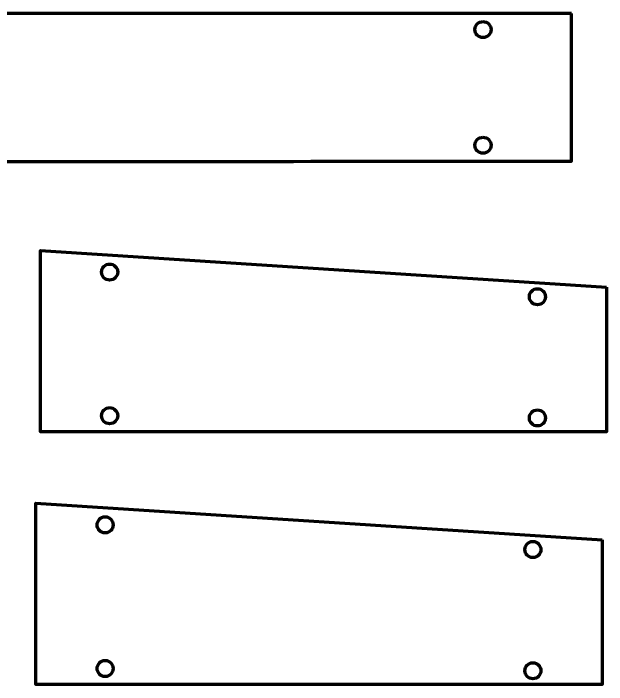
# Model space of a CAD drawing. Header units: millimetres. Extents: x 198 to 2265, y -986 to 144.
# Drawn here: x 1259 to 1443.4, y -314.6 to -105.9 of the extents above; entities that cross this region are included whole.
import ezdxf

# ---------------------------------------------------------------- set-up
doc = ezdxf.new("R2010")
doc.units = ezdxf.units.MM
doc.header["$MEASUREMENT"] = 0
doc.layers.add('Layer 1', color=7, linetype='Continuous')

msp = doc.modelspace()

# ---------------------------------------------------------------- linework, layer by layer
at = {"layer": 'Layer 1', "color": 250, "lineweight": 70}
for centre in [(1404.9937, -110.8809), (1404.9937, -146.8541), (1288.9296, -186.3043), (1421.9107, -193.9766), (1288.9296, -230.9784), (1421.9107, -231.6796), (1287.5254, -264.9415), (1420.5065, -272.6138), (1287.5254, -309.6156), (1420.5065, -310.3168)]:
    msp.add_ellipse(centre, major_axis=(0, 2.5), ratio=1, dxfattribs=at)
for points in [[(1432.5164, -105.8556), (1432.5164, -105.8556), (1432.5164, -151.8586), (1432.5164, -151.8586), (1331.5738, -151.8586), (1196.5108, -151.8841), (1095.5546, -151.8841), (1095.5546, -151.8841), (1095.5164, -105.8556), (1095.5164, -105.8556), (1095.5164, -105.8556), (1432.5164, -105.8556), (1432.5164, -105.8556)], [(1443.4107, -190.9721), (1443.4107, -190.9721), (1267.4337, -179.5983), (1267.4337, -179.5983), (1267.4337, -179.5983), (1267.4378, -235.9735), (1267.4378, -235.9735), (1324.4426, -235.9735), (1386.7376, -235.9801), (1443.4107, -235.9801), (1443.4107, -235.9801), (1443.4107, -190.9721), (1443.4107, -190.9721)], [(1442.0065, -269.6093), (1442.0065, -269.6093), (1266.0295, -258.2355), (1266.0295, -258.2355), (1266.0295, -258.2355), (1266.0336, -314.6107), (1266.0336, -314.6107), (1323.0384, -314.6107), (1385.3334, -314.6173), (1442.0065, -314.6173), (1442.0065, -314.6173), (1442.0065, -269.6093), (1442.0065, -269.6093)]]:
    msp.add_open_spline(points, degree=3, knots=[0, 0, 0, 0, 0.25, 0.25, 0.25, 0.5, 0.5, 0.5, 0.75, 0.75, 0.75, 1, 1, 1, 1], dxfattribs=at)

doc.saveas('drawing.dxf')
